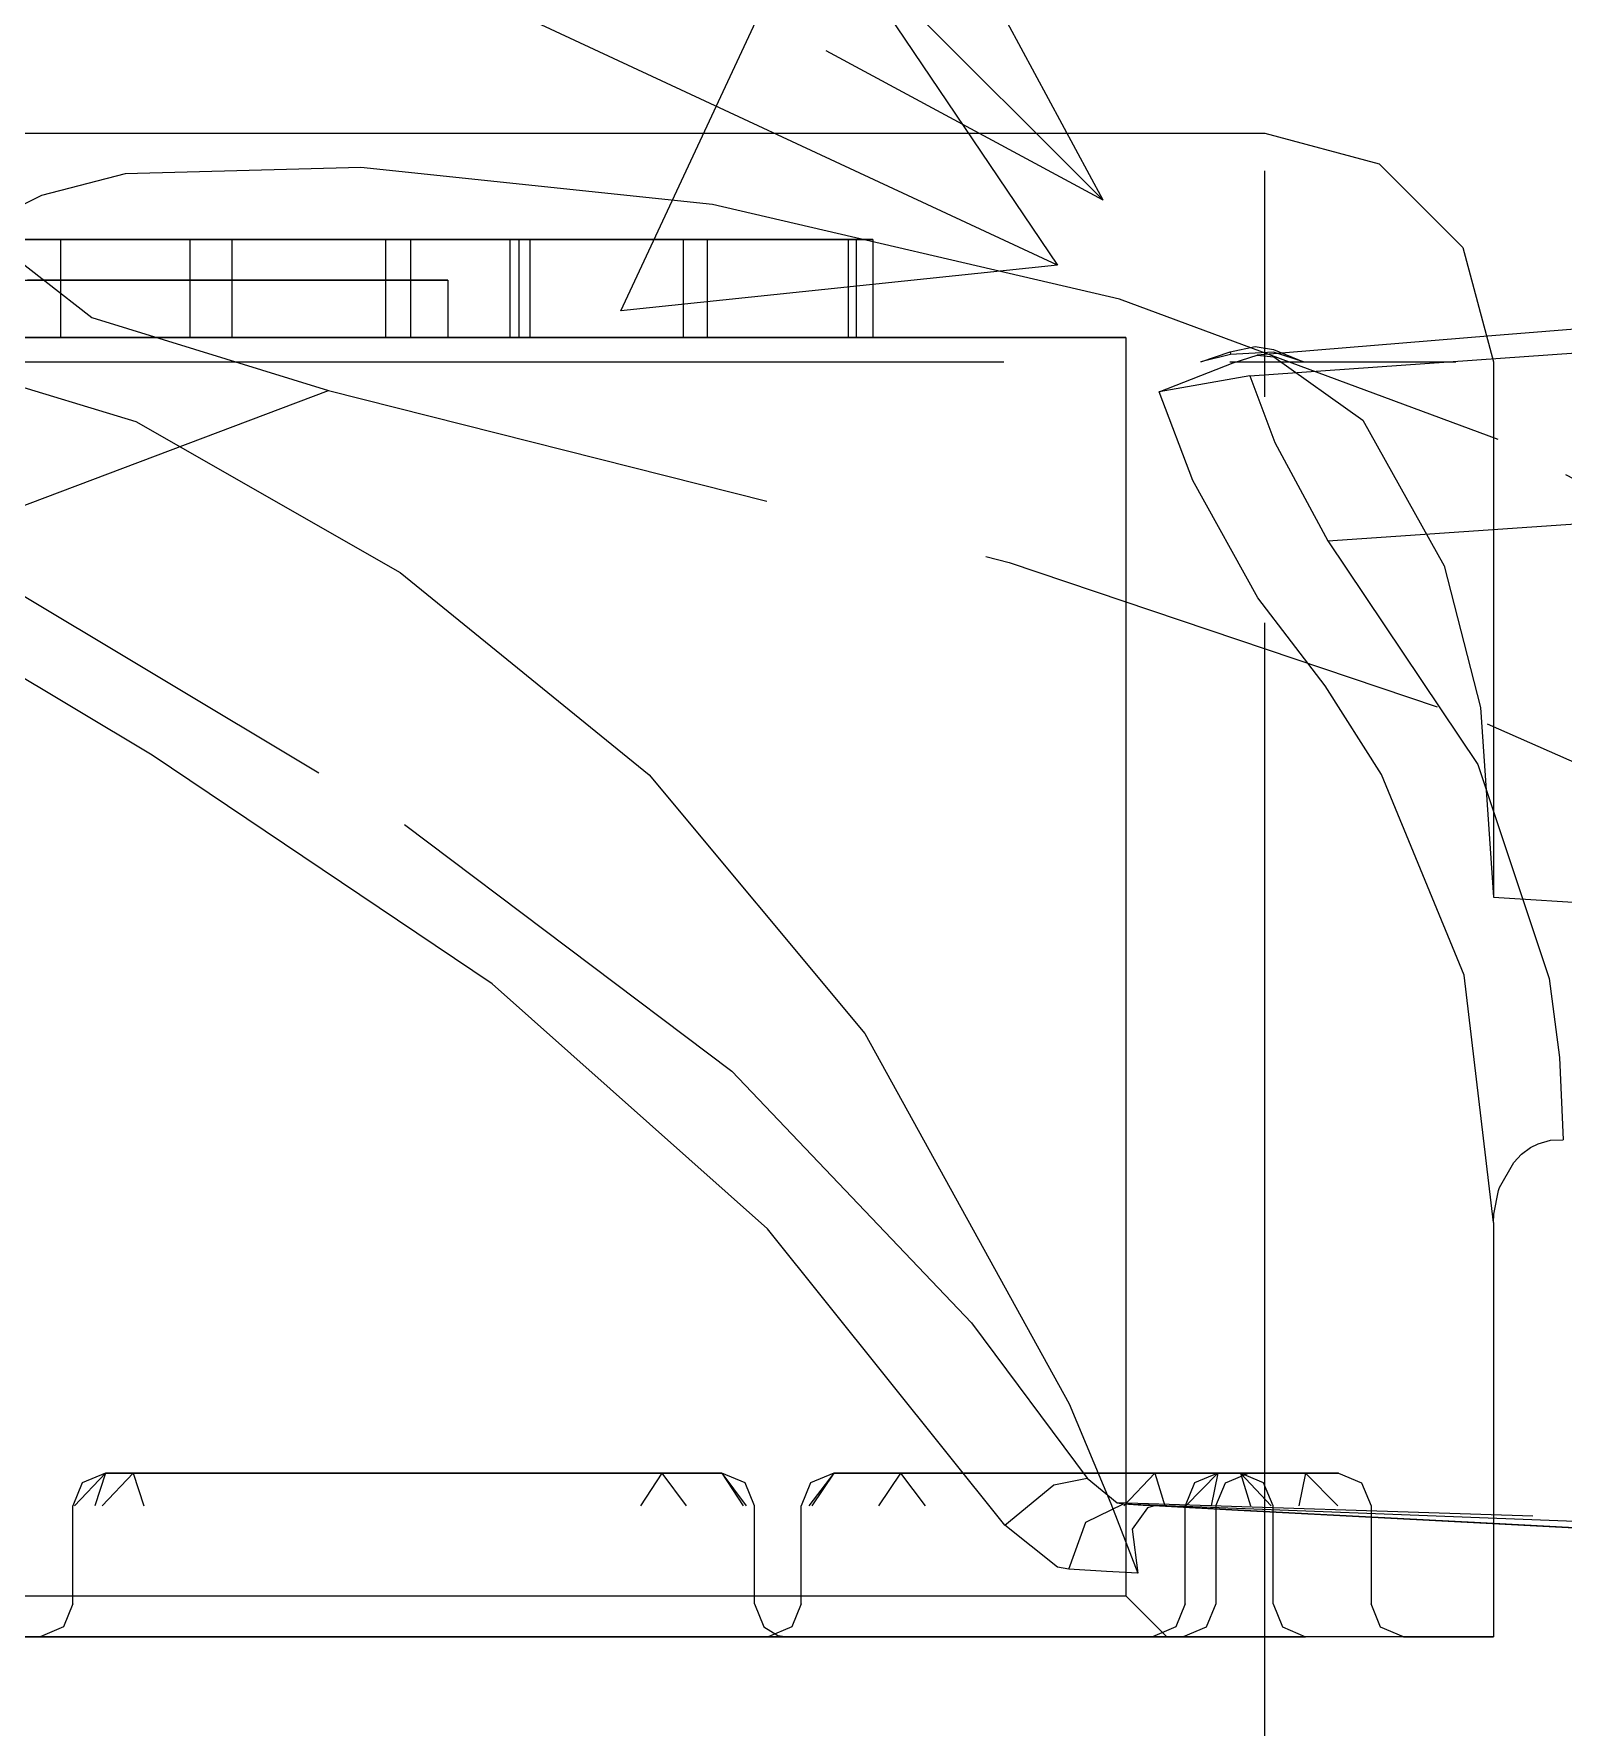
# Model space of a CAD drawing. Header units: metres. Extents: x -6 to 410, y 10 to 287.
# Drawn here: x 140.06 to 150.21, y 109.4 to 120.64 of the extents above; entities that cross this region are included whole.
import ezdxf

# ---------------------------------------------------------------- set-up
doc = ezdxf.new("R2010")
doc.units = ezdxf.units.M
doc.linetypes.add('CENTER2', pattern=[12.5, 8, -1.5, 1.5, -1.5])
doc.linetypes.add('DASHED', pattern=[4.5, 3, -1.5])
for name, color, linetype in [('DIM', 2, 'Continuous'), ('HIDDEN', 9, 'DASHED'), ('VISIBLE', 3, 'Continuous')]:
    doc.layers.add(name, color=color, linetype=linetype)

msp = doc.modelspace()

# ---------------------------------------------------------------- linework, layer by layer
at = {"layer": 'CENTER2', "color": 3, "linetype": 'CENTER2'}
for p, q in [((148.233, 83.727), (148.233, 153.191)), ((113.501, 118.459), (182.965, 118.459))]:
    msp.add_line(p, q, dxfattribs=at)
at = {"layer": 'DIM', "color": 2}
for p, q in [((147.159, 119.532), (123.341, 143.35)), ((146.857, 119.1), (139.606, 122.481)), ((147.159, 119.532), (146.169, 121.371)), ((147.159, 119.532), (145.321, 120.522))]:
    msp.add_line(p, q, dxfattribs=at)
msp.add_lwpolyline([(146.857, 119.1), (143.957, 118.797), (145.225, 121.516)], close=True, dxfattribs=at)
at = {"layer": 'HIDDEN'}
for p, q in [((139.38, 119.977), (140.607, 119.977)), ((140.607, 119.977), (141.787, 119.977)), ((141.787, 119.977), (142.904, 119.977)), ((142.904, 119.977), (143.946, 119.977)), ((143.946, 119.977), (144.898, 119.977)), ((144.898, 119.977), (145.749, 119.977)), ((145.749, 119.977), (146.487, 119.977)), ((146.487, 119.977), (147.105, 119.977)), ((147.105, 119.977), (147.594, 119.977)), ((147.594, 119.977), (147.947, 119.977)), ((147.947, 119.977), (148.161, 119.977)), ((148.161, 119.977), (148.233, 119.977)), ((140.667, 119.706), (140.111, 119.564)), ((142.231, 119.748), (140.667, 119.706)), ((144.566, 119.503), (142.231, 119.748)), ((140.111, 119.564), (139.678, 119.351)), ((147.269, 118.875), (144.566, 119.503)), ((139.678, 119.351), (140.445, 118.753)), ((148.133, 118.367), (162.12, 119.351)), ((139.957, 119.272), (141.096, 119.272)), ((140.273, 119.272), (139.99, 119.272)), ((140.239, 119.272), (140.239, 118.621)), ((140.239, 119.272), (140.425, 119.272)), ((141.378, 119.272), (140.239, 119.272)), ((140.552, 119.272), (140.273, 119.272)), ((140.425, 119.272), (140.607, 119.272)), ((140.827, 119.272), (140.552, 119.272)), ((140.607, 119.272), (140.784, 119.272)), ((140.784, 119.272), (140.957, 119.272)), ((141.096, 119.272), (140.827, 119.272)), ((140.957, 119.272), (141.125, 119.272)), ((141.096, 119.272), (141.096, 118.621)), ((141.125, 119.272), (141.289, 119.272)), ((141.289, 119.272), (141.447, 119.272)), ((141.378, 118.621), (141.378, 119.272)), ((141.637, 119.272), (141.378, 119.272)), ((141.447, 119.272), (141.6, 119.272)), ((141.6, 119.272), (141.747, 119.272)), ((141.89, 119.272), (141.637, 119.272)), ((141.747, 119.272), (141.889, 119.272)), ((141.889, 119.272), (142.026, 119.272)), ((142.137, 119.272), (141.89, 119.272)), ((142.026, 119.272), (142.156, 119.272)), ((142.377, 119.272), (142.137, 119.272)), ((142.156, 119.272), (142.28, 119.272)), ((142.28, 119.272), (142.398, 119.272)), ((142.611, 119.272), (142.377, 119.272)), ((142.398, 118.621), (142.398, 119.272)), ((142.398, 119.272), (144.371, 119.272)), ((142.561, 119.272), (142.561, 118.621)), ((142.561, 119.272), (142.626, 119.272)), ((144.533, 119.272), (142.561, 119.272)), ((142.838, 119.272), (142.611, 119.272)), ((142.626, 119.272), (142.688, 119.272)), ((142.688, 119.272), (142.748, 119.272)), ((142.748, 119.272), (142.805, 119.272)), ((142.805, 119.272), (142.86, 119.272)), ((143.057, 119.272), (142.838, 119.272)), ((142.86, 119.272), (142.911, 119.272)), ((142.911, 119.272), (142.96, 119.272)), ((142.96, 119.272), (143.006, 119.272)), ((143.006, 119.272), (143.05, 119.272)), ((143.05, 119.272), (143.09, 119.272)), ((143.269, 119.272), (143.057, 119.272)), ((143.09, 119.272), (143.128, 119.272)), ((143.128, 119.272), (143.163, 119.272)), ((143.163, 119.272), (143.195, 119.272)), ((143.195, 119.272), (143.224, 119.272)), ((143.224, 118.621), (143.224, 119.272)), ((143.224, 119.272), (145.467, 119.272)), ((143.474, 119.272), (143.269, 119.272)), ((143.28, 119.272), (143.29, 119.272)), ((143.28, 119.272), (143.28, 118.621)), ((143.353, 119.272), (143.28, 119.272)), ((143.29, 119.272), (143.299, 119.272)), ((143.299, 119.272), (143.308, 119.272)), ((143.308, 119.272), (143.316, 119.272)), ((143.316, 119.272), (143.323, 119.272)), ((143.323, 119.272), (143.329, 119.272)), ((143.329, 119.272), (143.335, 119.272)), ((143.335, 119.272), (143.339, 119.272)), ((143.339, 119.272), (143.343, 119.272)), ((143.343, 119.272), (143.347, 119.272)), ((143.347, 119.272), (143.349, 119.272)), ((143.349, 119.272), (143.351, 119.272)), ((143.351, 119.272), (143.352, 119.272)), ((143.352, 119.272), (143.353, 119.272)), ((143.67, 119.272), (143.474, 119.272)), ((143.858, 119.272), (143.67, 119.272)), ((144.038, 119.272), (143.858, 119.272)), ((144.209, 119.272), (144.038, 119.272)), ((144.371, 119.272), (144.209, 119.272)), ((144.371, 119.272), (144.371, 118.621)), ((144.533, 118.621), (144.533, 119.272)), ((144.626, 119.272), (144.533, 119.272)), ((144.715, 119.272), (144.626, 119.272)), ((144.8, 119.272), (144.715, 119.272)), ((144.881, 119.272), (144.8, 119.272)), ((144.958, 119.272), (144.881, 119.272)), ((145.031, 119.272), (144.958, 119.272)), ((145.1, 119.272), (145.031, 119.272)), ((145.165, 119.272), (145.1, 119.272)), ((145.226, 119.272), (145.165, 119.272)), ((145.283, 119.272), (145.226, 119.272)), ((145.335, 119.272), (145.283, 119.272)), ((145.383, 119.272), (145.335, 119.272)), ((145.427, 119.272), (145.383, 119.272)), ((145.467, 119.272), (145.427, 119.272)), ((145.467, 119.272), (145.467, 118.621)), ((145.538, 119.272), (145.523, 119.272)), ((145.552, 119.272), (145.538, 119.272)), ((145.564, 119.272), (145.552, 119.272)), ((145.576, 119.272), (145.564, 119.272)), ((145.586, 119.272), (145.576, 119.272)), ((145.595, 119.272), (145.586, 119.272)), ((145.603, 119.272), (145.595, 119.272)), ((145.61, 119.272), (145.603, 119.272)), ((145.616, 119.272), (145.61, 119.272)), ((145.621, 119.272), (145.616, 119.272)), ((145.625, 119.272), (145.621, 119.272)), ((145.628, 119.272), (145.625, 119.272)), ((145.629, 119.272), (145.628, 119.272)), ((145.63, 119.272), (145.629, 119.272)), ((149.781, 117.944), (147.269, 118.875)), ((140.445, 118.753), (142.018, 118.27)), ((140.302, 118.621), (139.175, 118.621)), ((141.096, 118.621), (139.957, 118.621)), ((139.99, 118.621), (140.273, 118.621)), ((140.425, 118.621), (140.239, 118.621)), ((140.239, 118.621), (141.378, 118.621)), ((140.273, 118.621), (140.552, 118.621)), ((141.387, 118.621), (140.302, 118.621)), ((140.607, 118.621), (140.425, 118.621)), ((140.552, 118.621), (140.827, 118.621)), ((140.784, 118.621), (140.607, 118.621)), ((140.957, 118.621), (140.784, 118.621)), ((140.827, 118.621), (141.096, 118.621)), ((141.125, 118.621), (140.957, 118.621)), ((141.289, 118.621), (141.125, 118.621)), ((141.447, 118.621), (141.289, 118.621)), ((141.378, 118.621), (141.637, 118.621)), ((142.414, 118.621), (141.387, 118.621)), ((141.6, 118.621), (141.447, 118.621)), ((141.747, 118.621), (141.6, 118.621)), ((141.637, 118.621), (141.89, 118.621)), ((141.889, 118.621), (141.747, 118.621)), ((142.026, 118.621), (141.889, 118.621)), ((141.89, 118.621), (142.137, 118.621)), ((142.156, 118.621), (142.026, 118.621)), ((142.137, 118.621), (142.377, 118.621)), ((142.28, 118.621), (142.156, 118.621)), ((142.398, 118.621), (142.28, 118.621)), ((142.377, 118.621), (142.611, 118.621)), ((144.371, 118.621), (142.398, 118.621)), ((143.371, 118.621), (142.414, 118.621)), ((142.626, 118.621), (142.561, 118.621)), ((142.561, 118.621), (144.533, 118.621)), ((142.611, 118.621), (142.838, 118.621)), ((142.688, 118.621), (142.626, 118.621)), ((142.748, 118.621), (142.688, 118.621)), ((142.805, 118.621), (142.748, 118.621)), ((142.86, 118.621), (142.805, 118.621)), ((142.838, 118.621), (143.057, 118.621)), ((142.911, 118.621), (142.86, 118.621)), ((142.96, 118.621), (142.911, 118.621)), ((143.006, 118.621), (142.96, 118.621)), ((143.05, 118.621), (143.006, 118.621)), ((143.09, 118.621), (143.05, 118.621)), ((143.057, 118.621), (143.269, 118.621)), ((143.128, 118.621), (143.09, 118.621)), ((143.163, 118.621), (143.128, 118.621)), ((143.195, 118.621), (143.163, 118.621)), ((143.224, 118.621), (143.195, 118.621)), ((145.467, 118.621), (143.224, 118.621)), ((143.269, 118.621), (143.474, 118.621)), ((143.29, 118.621), (143.28, 118.621)), ((143.28, 118.621), (143.353, 118.621)), ((143.299, 118.621), (143.29, 118.621)), ((143.308, 118.621), (143.299, 118.621)), ((143.316, 118.621), (143.308, 118.621)), ((143.323, 118.621), (143.316, 118.621)), ((143.329, 118.621), (143.323, 118.621)), ((143.335, 118.621), (143.329, 118.621)), ((143.339, 118.621), (143.335, 118.621)), ((143.343, 118.621), (143.339, 118.621)), ((143.347, 118.621), (143.343, 118.621)), ((143.349, 118.621), (143.347, 118.621)), ((143.351, 118.621), (143.349, 118.621)), ((143.352, 118.621), (143.351, 118.621)), ((143.353, 118.621), (143.352, 118.621)), ((144.246, 118.621), (143.371, 118.621)), ((143.474, 118.621), (143.67, 118.621)), ((143.67, 118.621), (143.858, 118.621)), ((143.858, 118.621), (144.038, 118.621)), ((144.038, 118.621), (144.209, 118.621)), ((144.209, 118.621), (144.371, 118.621)), ((145.028, 118.621), (144.246, 118.621)), ((144.533, 118.621), (144.626, 118.621)), ((144.626, 118.621), (144.715, 118.621)), ((144.715, 118.621), (144.8, 118.621)), ((144.8, 118.621), (144.881, 118.621)), ((144.881, 118.621), (144.958, 118.621)), ((144.958, 118.621), (145.031, 118.621)), ((145.707, 118.621), (145.028, 118.621)), ((145.031, 118.621), (145.1, 118.621)), ((145.1, 118.621), (145.165, 118.621)), ((145.165, 118.621), (145.226, 118.621)), ((145.226, 118.621), (145.283, 118.621)), ((145.283, 118.621), (145.335, 118.621)), ((145.335, 118.621), (145.383, 118.621)), ((145.383, 118.621), (145.427, 118.621)), ((145.427, 118.621), (145.467, 118.621)), ((146.275, 118.621), (145.707, 118.621)), ((146.724, 118.621), (146.275, 118.621)), ((147.049, 118.621), (146.724, 118.621)), ((147.245, 118.621), (147.049, 118.621)), ((147.311, 118.621), (147.245, 118.621)), ((148.002, 118.525), (148.168, 118.561)), ((148.168, 118.561), (148.29, 118.542)), ((149.741, 118.631), (148.182, 118.504)), ((148.29, 118.542), (148.49, 118.459)), ((139.323, 118.493), (140.738, 118.064)), ((147.531, 118.261), (148.023, 118.453)), ((147.808, 118.459), (148.002, 118.525)), ((148.005, 118.509), (147.808, 118.459)), ((148.002, 118.525), (148.005, 118.509)), ((148.291, 118.523), (148.005, 118.509)), ((148.023, 118.453), (148.182, 118.504)), ((148.182, 118.504), (148.292, 118.493)), ((148.49, 118.459), (148.291, 118.523)), ((148.292, 118.493), (148.884, 118.073)), ((148.133, 118.367), (147.531, 118.261)), ((148.133, 118.367), (148.3, 117.925)), ((139.379, 117.273), (142.018, 118.27)), ((142.018, 118.27), (146.535, 117.128)), ((147.755, 117.671), (147.531, 118.261)), ((148.651, 117.272), (163.338, 118.268)), ((140.738, 118.064), (142.492, 117.061)), ((148.884, 118.073), (149.423, 117.105)), ((148.3, 117.925), (148.651, 117.272)), ((152.89, 116.322), (149.781, 117.944)), ((148.186, 116.893), (147.755, 117.671)), ((139.379, 117.273), (142.522, 115.39)), ((148.651, 117.272), (149.647, 115.788)), ((146.535, 117.128), (149.708, 116.058)), ((149.423, 117.105), (149.664, 116.165)), ((142.492, 117.061), (144.145, 115.72)), ((140.846, 115.849), (139.101, 116.893)), ((148.634, 116.31), (148.186, 116.893)), ((149.007, 115.721), (148.634, 116.31)), ((149.664, 116.165), (149.751, 114.907)), ((149.708, 116.058), (153.667, 114.311)), ((143.103, 114.332), (140.846, 115.849)), ((149.647, 115.788), (150.12, 114.367)), ((144.145, 115.72), (145.578, 114.003)), ((149.556, 114.39), (149.007, 115.721)), ((142.522, 115.39), (144.694, 113.752)), ((149.751, 112.748), (149.556, 114.39)), ((144.932, 112.707), (143.103, 114.332)), ((150.12, 114.367), (150.189, 113.843)), ((145.578, 114.003), (146.935, 111.546)), ((150.189, 113.843), (150.213, 113.297)), ((144.694, 113.752), (146.285, 112.083)), ((146.507, 110.739), (144.932, 112.707)), ((149.751, 112.748), (149.751, 112.748)), ((146.285, 112.083), (147.053, 111.053)), ((146.935, 111.546), (147.211, 110.884)), ((140.383, 111.021), (140.32, 110.868)), ((140.537, 111.084), (140.331, 110.868)), ((140.537, 111.084), (140.383, 111.021)), ((140.537, 111.084), (140.466, 110.868)), ((140.721, 111.084), (140.515, 110.868)), ((140.537, 111.084), (140.825, 111.084)), ((140.721, 111.084), (140.537, 111.084)), ((141.026, 111.084), (140.721, 111.084)), ((140.721, 111.084), (140.792, 110.868)), ((140.825, 111.084), (141.11, 111.084)), ((141.328, 111.084), (141.026, 111.084)), ((141.11, 111.084), (141.392, 111.084)), ((141.627, 111.084), (141.328, 111.084)), ((141.392, 111.084), (141.671, 111.084)), ((141.922, 111.084), (141.627, 111.084)), ((141.671, 111.084), (141.946, 111.084)), ((142.213, 111.084), (141.922, 111.084)), ((141.946, 111.084), (142.218, 111.084)), ((142.5, 111.084), (142.213, 111.084)), ((142.218, 111.084), (142.485, 111.084)), ((142.485, 111.084), (142.748, 111.084)), ((142.783, 111.084), (142.5, 111.084)), ((142.748, 111.084), (143.007, 111.084)), ((143.062, 111.084), (142.783, 111.084)), ((143.007, 111.084), (143.262, 111.084)), ((143.336, 111.084), (143.062, 111.084)), ((143.262, 111.084), (143.511, 111.084)), ((143.605, 111.084), (143.336, 111.084)), ((143.511, 111.084), (143.756, 111.084)), ((143.869, 111.084), (143.605, 111.084)), ((143.756, 111.084), (143.996, 111.084)), ((144.128, 111.084), (143.869, 111.084)), ((143.996, 111.084), (144.23, 111.084)), ((144.23, 111.084), (144.088, 110.868)), ((144.381, 111.084), (144.128, 111.084)), ((144.23, 111.084), (144.391, 110.868)), ((144.23, 111.084), (144.629, 111.084)), ((144.629, 111.084), (144.381, 111.084)), ((144.629, 111.084), (144.79, 110.868)), ((144.629, 111.084), (144.771, 110.868)), ((144.783, 111.021), (144.629, 111.084)), ((144.846, 110.868), (144.783, 111.021)), ((145.218, 111.021), (145.154, 110.868)), ((145.371, 111.084), (145.207, 110.868)), ((145.371, 111.084), (145.218, 111.021)), ((145.371, 111.084), (145.226, 110.868)), ((145.371, 111.084), (145.568, 111.084)), ((145.814, 111.084), (145.371, 111.084)), ((145.568, 111.084), (145.759, 111.084)), ((145.814, 111.084), (145.669, 110.868)), ((145.759, 111.084), (145.944, 111.084)), ((146.023, 111.084), (145.814, 111.084)), ((145.814, 111.084), (145.978, 110.868)), ((145.944, 111.084), (146.122, 111.084)), ((146.226, 111.084), (146.023, 111.084)), ((146.122, 111.084), (146.293, 111.084)), ((146.421, 111.084), (146.226, 111.084)), ((146.293, 111.084), (146.456, 111.084)), ((146.609, 111.084), (146.421, 111.084)), ((146.456, 111.084), (146.613, 111.084)), ((146.79, 111.084), (146.609, 111.084)), ((146.613, 111.084), (146.763, 111.084)), ((146.763, 111.084), (146.905, 111.084)), ((146.964, 111.084), (146.79, 111.084)), ((146.832, 111.008), (147.053, 111.053)), ((146.905, 111.084), (147.04, 111.084)), ((147.13, 111.084), (146.964, 111.084)), ((147.04, 111.084), (147.167, 111.084)), ((147.053, 111.053), (147.253, 110.889)), ((147.288, 111.084), (147.13, 111.084)), ((147.167, 111.084), (147.287, 111.084)), ((147.287, 111.084), (147.399, 111.084)), ((147.439, 111.084), (147.288, 111.084)), ((147.503, 111.084), (147.298, 110.868)), ((147.399, 111.084), (147.503, 111.084)), ((147.581, 111.084), (147.439, 111.084)), ((147.503, 111.084), (147.57, 110.868)), ((147.503, 111.084), (148.071, 111.084)), ((147.716, 111.084), (147.581, 111.084)), ((147.767, 111.021), (147.704, 110.868)), ((147.921, 111.084), (147.708, 110.868)), ((147.842, 111.084), (147.716, 111.084)), ((147.921, 111.084), (147.767, 111.021)), ((147.961, 111.084), (147.842, 111.084)), ((147.921, 111.084), (147.876, 110.868)), ((147.921, 111.084), (147.949, 111.084)), ((148.504, 111.084), (147.921, 111.084)), ((147.949, 111.084), (147.975, 111.084)), ((148.071, 111.084), (147.961, 111.084)), ((147.975, 111.084), (147.999, 111.084)), ((147.999, 111.084), (148.02, 111.084)), ((148.02, 111.084), (148.04, 111.084)), ((148.04, 111.084), (148.058, 111.084)), ((148.058, 111.084), (148.073, 111.084)), ((148.071, 111.084), (148.138, 110.868)), ((148.071, 111.084), (148.276, 110.868)), ((148.224, 111.021), (148.071, 111.084)), ((148.073, 111.084), (148.087, 111.084)), ((148.087, 111.084), (148.098, 111.084)), ((148.098, 111.084), (148.108, 111.084)), ((148.108, 111.084), (148.115, 111.084)), ((148.115, 111.084), (148.12, 111.084)), ((148.12, 111.084), (148.123, 111.084)), ((148.123, 111.084), (148.124, 111.084)), ((148.288, 110.868), (148.224, 111.021)), ((148.534, 111.084), (148.504, 111.084)), ((148.562, 111.084), (148.534, 111.084)), ((148.587, 111.084), (148.562, 111.084)), ((148.61, 111.084), (148.587, 111.084)), ((148.631, 111.084), (148.61, 111.084)), ((148.65, 111.084), (148.631, 111.084)), ((148.667, 111.084), (148.65, 111.084)), ((148.681, 111.084), (148.667, 111.084)), ((148.693, 111.084), (148.681, 111.084)), ((148.703, 111.084), (148.693, 111.084)), ((148.711, 111.084), (148.703, 111.084)), ((148.716, 111.084), (148.711, 111.084)), ((148.72, 111.084), (148.716, 111.084)), ((148.721, 111.084), (148.72, 111.084)), ((146.507, 110.739), (146.832, 111.008)), ((140.32, 110.217), (140.32, 110.868)), ((144.846, 110.217), (144.846, 110.868)), ((145.154, 110.217), (145.154, 110.868)), ((147.045, 110.759), (147.295, 110.881)), ((147.211, 110.884), (147.39, 110.421)), ((147.253, 110.889), (147.295, 110.881)), ((159.007, 110.507), (147.253, 110.889)), ((147.295, 110.881), (147.426, 110.872)), ((147.295, 110.881), (159.084, 110.43)), ((147.454, 110.855), (147.353, 110.713)), ((147.426, 110.872), (147.428, 110.872)), ((147.449, 110.871), (147.426, 110.872)), ((147.428, 110.872), (147.534, 110.868)), ((148.56, 110.813), (147.428, 110.872)), ((147.472, 110.87), (147.449, 110.871)), ((147.491, 110.865), (147.454, 110.855)), ((147.532, 110.868), (147.472, 110.87)), ((147.532, 110.868), (147.491, 110.865)), ((147.534, 110.868), (147.532, 110.868)), ((147.534, 110.868), (148.054, 110.84)), ((147.704, 110.217), (147.704, 110.868)), ((148.054, 110.84), (149.751, 110.751)), ((148.054, 110.84), (149.366, 110.772)), ((148.288, 110.217), (148.288, 110.868)), ((149.666, 110.755), (148.56, 110.813)), ((146.856, 110.462), (146.507, 110.739)), ((146.932, 110.448), (147.045, 110.759)), ((147.353, 110.713), (147.39, 110.421)), ((149.366, 110.772), (150.498, 110.712)), ((149.751, 110.751), (149.666, 110.755)), ((146.932, 110.448), (146.856, 110.462)), ((147.183, 110.433), (146.932, 110.448)), ((147.39, 110.421), (147.183, 110.433)), ((147.704, 110.217), (147.642, 110.065)), ((148.288, 110.217), (148.35, 110.065)), ((140.476, 110), (139.585, 110)), ((140.104, 110), (140.103, 110)), ((140.103, 110), (140.103, 110)), ((140.103, 110), (140.103, 110)), ((140.103, 110), (140.105, 110)), ((140.105, 110), (140.104, 110)), ((140.106, 110), (140.105, 110)), ((140.105, 110), (140.11, 110)), ((140.107, 110), (140.106, 110)), ((140.108, 110), (140.107, 110)), ((140.11, 110), (140.108, 110)), ((140.112, 110), (140.11, 110)), ((140.11, 110), (140.118, 110)), ((140.114, 110), (140.112, 110)), ((140.116, 110), (140.114, 110)), ((140.119, 110), (140.116, 110)), ((140.118, 110), (140.13, 110)), ((140.121, 110), (140.119, 110)), ((140.124, 110), (140.121, 110)), ((140.309, 110), (140.124, 110)), ((140.13, 110), (140.145, 110)), ((140.145, 110), (140.163, 110)), ((140.163, 110), (140.183, 110)), ((140.183, 110), (140.207, 110)), ((140.207, 110), (140.233, 110)), ((140.233, 110), (140.262, 110)), ((140.262, 110), (140.292, 110)), ((140.292, 110), (140.325, 110)), ((140.326, 110), (140.309, 110)), ((140.325, 110), (140.359, 110)), ((140.349, 110), (140.326, 110)), ((140.377, 110), (140.349, 110)), ((140.359, 110), (140.395, 110)), ((140.409, 110), (140.377, 110)), ((140.395, 110), (140.672, 110)), ((140.445, 110), (140.409, 110)), ((140.485, 110), (140.445, 110)), ((141.349, 110), (140.476, 110)), ((140.528, 110), (140.485, 110)), ((140.573, 110), (140.528, 110)), ((140.62, 110), (140.573, 110)), ((140.669, 110), (140.62, 110)), ((140.718, 110), (140.669, 110)), ((140.672, 110), (140.946, 110)), ((140.767, 110), (140.718, 110)), ((140.815, 110), (140.767, 110)), ((140.863, 110), (140.815, 110)), ((141.179, 110), (140.863, 110)), ((140.946, 110), (141.217, 110)), ((141.492, 110), (141.179, 110)), ((141.217, 110), (141.486, 110)), ((142.198, 110), (141.349, 110)), ((141.486, 110), (141.75, 110)), ((141.801, 110), (141.492, 110)), ((141.75, 110), (142.011, 110)), ((142.107, 110), (141.801, 110)), ((142.011, 110), (142.268, 110)), ((142.409, 110), (142.107, 110)), ((143.021, 110), (142.198, 110)), ((142.268, 110), (142.521, 110)), ((142.707, 110), (142.409, 110)), ((142.521, 110), (142.77, 110)), ((143, 110), (142.707, 110)), ((142.77, 110), (143.015, 110)), ((143.289, 110), (143, 110)), ((143.015, 110), (143.255, 110)), ((143.812, 110), (143.021, 110)), ((143.255, 110), (143.49, 110)), ((143.573, 110), (143.289, 110)), ((143.49, 110), (143.721, 110)), ((143.852, 110), (143.573, 110)), ((143.721, 110), (143.946, 110)), ((144.568, 110), (143.812, 110)), ((144.126, 110), (143.852, 110)), ((143.946, 110), (143.984, 110)), ((143.984, 110), (144.025, 110)), ((144.025, 110), (144.069, 110)), ((144.069, 110), (144.114, 110)), ((144.114, 110), (144.161, 110)), ((144.394, 110), (144.126, 110)), ((144.161, 110), (144.209, 110)), ((144.209, 110), (144.257, 110)), ((144.257, 110), (144.305, 110)), ((144.305, 110), (144.351, 110)), ((144.351, 110), (144.397, 110)), ((144.657, 110), (144.394, 110)), ((144.397, 110), (144.44, 110)), ((144.44, 110), (144.481, 110)), ((144.481, 110), (144.518, 110)), ((144.518, 110), (144.552, 110)), ((144.552, 110), (144.952, 110)), ((145.285, 110), (144.568, 110)), ((144.914, 110), (144.657, 110)), ((144.933, 110), (144.914, 110)), ((144.951, 110), (144.933, 110)), ((144.938, 110), (144.937, 110)), ((144.937, 110), (144.938, 110)), ((144.94, 110), (144.938, 110)), ((144.938, 110), (144.939, 110)), ((144.939, 110), (144.942, 110)), ((144.944, 110), (144.94, 110)), ((144.942, 110), (144.946, 110)), ((144.95, 110), (144.944, 110)), ((144.946, 110), (144.951, 110)), ((144.956, 110), (144.95, 110)), ((144.969, 110), (144.951, 110)), ((144.951, 110), (144.957, 110)), ((144.952, 110), (144.966, 110)), ((144.965, 110), (144.956, 110)), ((144.957, 110), (144.965, 110)), ((144.975, 110), (144.965, 110)), ((144.965, 110), (144.973, 110)), ((144.966, 110), (144.98, 110)), ((144.984, 110), (144.969, 110)), ((144.973, 110), (144.982, 110)), ((144.986, 110), (144.975, 110)), ((144.98, 110), (144.993, 110)), ((144.982, 110), (144.992, 110)), ((144.999, 110), (144.984, 110)), ((144.999, 110), (144.986, 110)), ((144.992, 110), (145.004, 110)), ((144.993, 110), (145.005, 110)), ((145.012, 110), (144.999, 110)), ((145.013, 110), (144.999, 110)), ((145, 110.009), (145.063, 110)), ((145.004, 110), (145.016, 110)), ((145.005, 110), (145.016, 110)), ((145.024, 110), (145.012, 110)), ((145.028, 110), (145.013, 110)), ((145.016, 110), (145.026, 110)), ((145.016, 110), (145.029, 110)), ((145.034, 110), (145.024, 110)), ((145.026, 110), (145.034, 110)), ((145.044, 110), (145.028, 110)), ((145.029, 110), (145.043, 110)), ((145.034, 110), (145.042, 110)), ((145.043, 110), (145.034, 110)), ((145.042, 110), (145.048, 110)), ((145.05, 110), (145.043, 110)), ((145.043, 110), (145.233, 110)), ((145.062, 110), (145.044, 110)), ((145.048, 110), (145.054, 110)), ((145.056, 110), (145.05, 110)), ((145.054, 110), (145.058, 110)), ((145.06, 110), (145.056, 110)), ((145.058, 110), (145.061, 110)), ((145.062, 110), (145.06, 110)), ((145.061, 110), (145.062, 110)), ((145.062, 110), (145.063, 110)), ((145.063, 110), (145.062, 110)), ((145.081, 110), (145.062, 110)), ((145.524, 110), (145.081, 110)), ((145.233, 110), (145.417, 110)), ((145.959, 110), (145.285, 110)), ((145.417, 110), (145.594, 110)), ((145.562, 110), (145.524, 110)), ((145.604, 110), (145.562, 110)), ((145.594, 110), (145.765, 110)), ((145.648, 110), (145.604, 110)), ((145.695, 110), (145.648, 110)), ((145.743, 110), (145.695, 110)), ((145.792, 110), (145.743, 110)), ((145.765, 110), (145.929, 110)), ((145.841, 110), (145.792, 110)), ((145.89, 110), (145.841, 110)), ((145.938, 110), (145.89, 110)), ((145.929, 110), (146.087, 110)), ((145.984, 110), (145.938, 110)), ((146.587, 110), (145.959, 110)), ((146.028, 110), (145.984, 110)), ((146.07, 110), (146.028, 110)), ((146.108, 110), (146.07, 110)), ((146.087, 110), (146.238, 110)), ((146.142, 110), (146.108, 110)), ((146.269, 110), (146.142, 110)), ((146.238, 110), (146.381, 110)), ((146.393, 110), (146.269, 110)), ((146.381, 110), (146.518, 110)), ((146.515, 110), (146.393, 110)), ((146.635, 110), (146.515, 110)), ((146.518, 110), (146.648, 110)), ((147.165, 110), (146.587, 110)), ((146.752, 110), (146.635, 110)), ((146.648, 110), (146.77, 110)), ((146.866, 110), (146.752, 110)), ((146.77, 110), (146.885, 110)), ((146.979, 110), (146.866, 110)), ((146.885, 110), (146.993, 110)), ((147.088, 110), (146.979, 110)), ((146.993, 110), (147.093, 110)), ((147.195, 110), (147.088, 110)), ((147.093, 110), (147.112, 110)), ((147.112, 110), (147.135, 110)), ((147.135, 110), (147.162, 110)), ((147.162, 110), (147.194, 110)), ((147.69, 110), (147.165, 110)), ((147.194, 110), (147.229, 110)), ((147.3, 110), (147.195, 110)), ((147.229, 110), (147.268, 110)), ((147.268, 110), (147.31, 110)), ((147.401, 110), (147.3, 110)), ((147.31, 110), (147.354, 110)), ((147.354, 110), (147.4, 110)), ((147.4, 110), (147.447, 110)), ((147.5, 110), (147.401, 110)), ((147.447, 110), (147.495, 110)), ((147.642, 110.065), (147.487, 110)), ((147.488, 110), (147.487, 110)), ((147.487, 110), (147.487, 110)), ((147.487, 110), (147.487, 110)), ((147.487, 110), (147.488, 110)), ((147.492, 110), (147.488, 110)), ((147.488, 110), (147.488, 110)), ((147.488, 110), (147.489, 110)), ((147.489, 110), (147.489, 110)), ((147.489, 110), (147.49, 110)), ((147.49, 110), (147.49, 110)), ((147.49, 110), (147.491, 110)), ((147.491, 110), (147.492, 110)), ((147.497, 110), (147.492, 110)), ((147.492, 110), (147.493, 110)), ((147.493, 110), (147.494, 110)), ((147.494, 110), (147.495, 110)), ((147.495, 110), (147.522, 110)), ((147.495, 110), (147.543, 110)), ((147.505, 110), (147.497, 110)), ((147.597, 110), (147.5, 110)), ((147.515, 110), (147.505, 110)), ((147.527, 110), (147.515, 110)), ((147.522, 110), (147.547, 110)), ((147.541, 110), (147.527, 110)), ((147.557, 110), (147.541, 110)), ((147.543, 110), (147.591, 110)), ((147.547, 110), (147.57, 110)), ((147.576, 110), (147.557, 110)), ((147.57, 110), (147.591, 110)), ((147.595, 110), (147.576, 110)), ((147.591, 110), (147.61, 110)), ((147.591, 110), (147.637, 110)), ((147.617, 110), (147.595, 110)), ((147.69, 110), (147.597, 110)), ((147.61, 110), (147.626, 110)), ((147.64, 110), (147.617, 110)), ((147.626, 110), (147.641, 110)), ((147.665, 110), (147.64, 110)), ((147.641, 110), (147.654, 110)), ((147.654, 110), (147.665, 110)), ((147.665, 110), (147.674, 110)), ((147.69, 110), (147.665, 110)), ((147.674, 110), (147.681, 110)), ((147.681, 110), (147.686, 110)), ((147.686, 110), (147.689, 110)), ((147.689, 110), (147.69, 110)), ((147.884, 110), (147.831, 110)), ((147.936, 110), (147.884, 110)), ((147.987, 110), (147.936, 110)), ((148.038, 110), (147.987, 110)), ((148.087, 110), (148.038, 110)), ((148.135, 110), (148.087, 110)), ((148.182, 110), (148.135, 110)), ((148.228, 110), (148.182, 110)), ((148.273, 110), (148.228, 110)), ((148.316, 110), (148.273, 110)), ((148.359, 110), (148.316, 110)), ((148.35, 110.065), (148.504, 110)), ((148.401, 110), (148.359, 110)), ((148.441, 110), (148.401, 110)), ((148.481, 110), (148.441, 110)), ((149.042, 110), (148.93, 110)), ((149.146, 110), (149.042, 110)), ((149.242, 110), (149.146, 110)), ((149.33, 110), (149.242, 110)), ((149.41, 110), (149.33, 110)), ((149.481, 110), (149.41, 110)), ((149.544, 110), (149.481, 110)), ((149.599, 110), (149.544, 110)), ((149.645, 110), (149.599, 110)), ((149.683, 110), (149.645, 110)), ((149.713, 110), (149.683, 110)), ((149.734, 110), (149.713, 110)), ((149.747, 110), (149.734, 110)), ((149.751, 110), (149.747, 110))]:
    msp.add_line(p, q, dxfattribs=at)
at = {"layer": 'VISIBLE'}
for p, q in [((125.459, 119.977), (148.233, 119.977)), ((148.233, 119.977), (148.992, 119.773)), ((148.992, 119.773), (149.548, 119.218)), ((143.353, 119.272), (143.353, 118.621)), ((143.353, 119.272), (145.63, 119.272)), ((145.523, 119.272), (143.353, 119.272)), ((145.523, 118.621), (145.523, 119.272)), ((145.63, 119.272), (145.63, 118.621)), ((149.548, 119.218), (149.751, 118.459)), ((139.422, 119.001), (142.81, 119.001)), ((140.565, 119.001), (140.019, 119.001)), ((141.064, 119.001), (140.565, 119.001)), ((141.509, 119.001), (141.064, 119.001)), ((141.896, 119.001), (141.509, 119.001)), ((142.22, 119.001), (141.896, 119.001)), ((142.476, 119.001), (142.22, 119.001)), ((142.661, 119.001), (142.476, 119.001)), ((142.773, 119.001), (142.661, 119.001)), ((142.81, 119.001), (142.773, 119.001)), ((142.81, 119.001), (142.81, 118.621)), ((151.96, 118.812), (149.741, 118.631)), ((139.843, 118.621), (140.28, 118.621)), ((140.28, 118.621), (140.691, 118.621)), ((140.691, 118.621), (141.072, 118.621)), ((141.072, 118.621), (141.422, 118.621)), ((141.422, 118.621), (141.737, 118.621)), ((141.737, 118.621), (142.016, 118.621)), ((142.016, 118.621), (142.255, 118.621)), ((142.255, 118.621), (142.453, 118.621)), ((142.453, 118.621), (142.608, 118.621)), ((142.608, 118.621), (142.72, 118.621)), ((142.72, 118.621), (142.788, 118.621)), ((142.788, 118.621), (142.81, 118.621)), ((142.81, 118.621), (143.353, 118.621)), ((143.353, 118.621), (145.523, 118.621)), ((145.523, 118.621), (145.538, 118.621)), ((145.538, 118.621), (145.552, 118.621)), ((145.552, 118.621), (145.564, 118.621)), ((145.564, 118.621), (145.576, 118.621)), ((145.576, 118.621), (145.586, 118.621)), ((145.586, 118.621), (145.595, 118.621)), ((145.595, 118.621), (145.603, 118.621)), ((145.603, 118.621), (145.61, 118.621)), ((145.61, 118.621), (145.616, 118.621)), ((145.616, 118.621), (145.621, 118.621)), ((145.621, 118.621), (145.625, 118.621)), ((145.625, 118.621), (145.628, 118.621)), ((145.628, 118.621), (145.629, 118.621)), ((145.629, 118.621), (145.63, 118.621)), ((145.63, 118.621), (147.311, 118.621)), ((147.311, 118.621), (147.311, 110.271)), ((149.751, 118.459), (149.751, 114.907)), ((149.751, 114.907), (153.697, 114.659)), ((149.751, 114.907), (149.751, 114.907)), ((149.996, 113.245), (150.047, 113.271)), ((150.047, 113.271), (150.13, 113.294)), ((150.13, 113.294), (150.213, 113.297)), ((149.791, 112.981), (149.885, 113.147)), ((149.885, 113.147), (149.937, 113.202)), ((149.937, 113.202), (149.996, 113.245)), ((149.753, 112.804), (149.784, 112.96)), ((149.784, 112.96), (149.791, 112.981)), ((149.751, 112.748), (149.753, 112.804)), ((149.751, 112.748), (149.751, 110)), ((147.907, 110.868), (147.971, 111.021)), ((147.971, 111.021), (148.124, 111.084)), ((148.124, 111.084), (148.721, 111.084)), ((148.504, 111.084), (148.459, 110.868)), ((148.504, 111.084), (148.717, 110.868)), ((148.721, 111.084), (148.874, 111.021)), ((148.874, 111.021), (148.938, 110.868)), ((147.907, 110.868), (147.907, 110.217)), ((148.938, 110.868), (148.938, 110.217)), ((149.751, 110.751), (159.493, 110.241)), ((150.919, 110.69), (149.751, 110.751)), ((139.175, 110.271), (140.302, 110.271)), ((140.302, 110.271), (141.387, 110.271)), ((141.387, 110.271), (142.414, 110.271)), ((142.414, 110.271), (143.371, 110.271)), ((143.371, 110.271), (144.246, 110.271)), ((144.246, 110.271), (145.028, 110.271)), ((145.028, 110.271), (145.707, 110.271)), ((145.707, 110.271), (146.275, 110.271)), ((146.275, 110.271), (146.724, 110.271)), ((146.724, 110.271), (147.049, 110.271)), ((147.049, 110.271), (147.245, 110.271)), ((147.245, 110.271), (147.311, 110.271)), ((147.311, 110.271), (147.582, 110)), ((140.32, 110.217), (140.258, 110.065)), ((144.846, 110.217), (144.908, 110.065)), ((145.154, 110.217), (145.092, 110.065)), ((147.907, 110.217), (147.844, 110.064)), ((149.001, 110.064), (148.938, 110.217)), ((139.235, 110), (140.392, 110)), ((140.258, 110.065), (140.103, 110)), ((140.392, 110), (141.504, 110)), ((141.504, 110), (142.558, 110)), ((142.558, 110), (143.54, 110)), ((143.54, 110), (144.438, 110)), ((144.438, 110), (145.24, 110)), ((144.908, 110.065), (145, 110.009)), ((145.092, 110.065), (144.937, 110)), ((145.24, 110), (145.936, 110)), ((145.936, 110), (146.519, 110)), ((146.519, 110), (146.98, 110)), ((146.98, 110), (147.313, 110)), ((147.313, 110), (147.515, 110)), ((147.515, 110), (147.582, 110)), ((147.582, 110), (147.69, 110)), ((147.637, 110), (148.205, 110)), ((147.844, 110.064), (147.69, 110)), ((147.7, 110), (147.69, 110)), ((147.796, 110), (147.69, 110)), ((147.701, 110), (147.69, 110)), ((147.709, 110), (147.7, 110)), ((147.711, 110), (147.701, 110)), ((147.719, 110), (147.709, 110)), ((147.721, 110), (147.711, 110)), ((147.728, 110), (147.719, 110)), ((147.731, 110), (147.721, 110)), ((147.738, 110), (147.728, 110)), ((147.741, 110), (147.731, 110)), ((147.748, 110), (147.738, 110)), ((147.751, 110), (147.741, 110)), ((147.758, 110), (147.748, 110)), ((147.761, 110), (147.751, 110)), ((147.768, 110), (147.758, 110)), ((147.771, 110), (147.761, 110)), ((147.778, 110), (147.768, 110)), ((147.781, 110), (147.771, 110)), ((147.789, 110), (147.778, 110)), ((147.791, 110), (147.781, 110)), ((147.799, 110), (147.789, 110)), ((147.801, 110), (147.791, 110)), ((147.9, 110), (147.796, 110)), ((147.81, 110), (147.799, 110)), ((147.811, 110), (147.801, 110)), ((147.82, 110), (147.81, 110)), ((147.821, 110), (147.811, 110)), ((147.831, 110), (147.82, 110)), ((147.831, 110), (147.821, 110)), ((148.414, 110), (147.831, 110)), ((148, 110), (147.9, 110)), ((148.098, 110), (148, 110)), ((148.194, 110), (148.098, 110)), ((148.286, 110), (148.194, 110)), ((148.205, 110), (148.241, 110)), ((148.241, 110), (148.276, 110)), ((148.276, 110), (148.31, 110)), ((148.377, 110), (148.286, 110)), ((148.31, 110), (148.341, 110)), ((148.341, 110), (148.37, 110)), ((148.37, 110), (148.397, 110)), ((148.464, 110), (148.377, 110)), ((148.397, 110), (148.422, 110)), ((148.463, 110), (148.414, 110)), ((148.422, 110), (148.443, 110)), ((148.443, 110), (148.461, 110)), ((148.461, 110), (148.477, 110)), ((148.512, 110), (148.463, 110)), ((148.549, 110), (148.464, 110)), ((148.477, 110), (148.489, 110)), ((148.484, 110), (148.481, 110)), ((148.487, 110), (148.484, 110)), ((148.49, 110), (148.487, 110)), ((148.489, 110), (148.497, 110)), ((148.492, 110), (148.49, 110)), ((148.495, 110), (148.492, 110)), ((148.497, 110), (148.495, 110)), ((148.497, 110), (148.503, 110)), ((148.498, 110), (148.497, 110)), ((148.5, 110), (148.498, 110)), ((148.501, 110), (148.5, 110)), ((148.502, 110), (148.501, 110)), ((148.503, 110), (148.502, 110)), ((148.503, 110), (148.504, 110)), ((148.504, 110), (148.503, 110)), ((148.504, 110), (148.504, 110)), ((148.504, 110), (148.504, 110)), ((148.561, 110), (148.512, 110)), ((148.63, 110), (148.549, 110)), ((148.609, 110), (148.561, 110)), ((148.656, 110), (148.609, 110)), ((148.71, 110), (148.63, 110)), ((148.701, 110), (148.656, 110)), ((148.744, 110), (148.701, 110)), ((148.786, 110), (148.71, 110)), ((148.783, 110), (148.744, 110)), ((148.819, 110), (148.783, 110)), ((148.86, 110), (148.786, 110)), ((148.851, 110), (148.819, 110)), ((148.878, 110), (148.851, 110)), ((148.93, 110), (148.86, 110)), ((148.901, 110), (148.878, 110)), ((148.918, 110), (148.901, 110)), ((148.93, 110), (148.918, 110)), ((148.961, 110), (148.93, 110)), ((148.99, 110), (148.961, 110)), ((149.016, 110), (148.99, 110)), ((149.154, 110), (149.001, 110.064)), ((149.04, 110), (149.016, 110)), ((149.062, 110), (149.04, 110)), ((149.081, 110), (149.062, 110)), ((149.098, 110), (149.081, 110)), ((149.113, 110), (149.098, 110)), ((149.126, 110), (149.113, 110)), ((149.136, 110), (149.126, 110)), ((149.144, 110), (149.136, 110)), ((149.15, 110), (149.144, 110)), ((149.153, 110), (149.15, 110)), ((149.154, 110), (149.153, 110)), ((149.154, 110), (149.751, 110))]:
    msp.add_line(p, q, dxfattribs=at)

doc.saveas('drawing.dxf')
